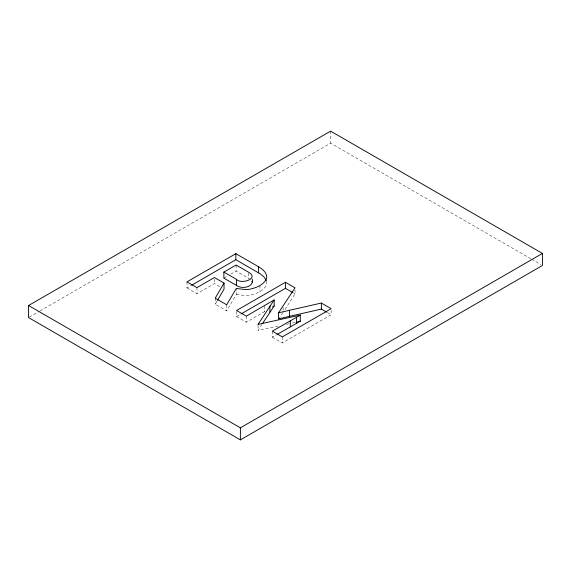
<?xml version="1.0" encoding="UTF-8"?>
<svg xmlns="http://www.w3.org/2000/svg" width="571" height="571" viewBox="0 0 571 571"><rect width="100%" height="100%" fill="white"/><g stroke="black" fill="none" stroke-linecap="round" stroke-linejoin="round"><path stroke-width="0.43" stroke-dasharray="2.85 2.14" d="M217.016 301.153L215.217 304.222L226.68 310.838L236.294 294.515L236.294 288.469M284.993 309.525L295.007 293.865L295.007 289.554M261.932 324.414L258.042 330.431L278.684 325.984M283.095 312.494L280.083 316.798M236.294 294.515L245.716 295.614A17.551 10.135 0 0 0 250.155 295.178C256.136 293.858 262.803 291.331 266.029 285.757A18.779 10.842 0 0 0 266.7 282.588L266.521 281.346M264.887 311.466L246.329 322.187L236.565 316.548L236.565 310.503M29.321 317.126L39.363 311.323M40.141 310.881L330.623 143.171L530.894 258.799M186.974 281.874L186.974 287.92L190.793 285.714M186.974 287.92L196.952 293.68L214.453 283.573L220.349 286.977M223.868 278.134L227.693 275.921M230.755 274.159L236.116 271.061L249.498 278.819M236.565 316.548L240.377 314.343M272.331 331.151L272.331 337.197L276.821 334.599M272.331 337.197L282.302 342.957L331.166 314.742L331.166 310.424M295.393 322.329L291.181 323.286M286.421 324.321L289.861 323.579M531.665 259.241L540.908 264.58M293.53 293.016L295.007 293.865M327.397 312.565L331.166 314.742M330.623 131.13L330.623 143.171M283.095 307.312L283.095 310.767M282.302 336.911L282.302 342.957M264.302 305.763L264.302 311.809M259.926 285.514L259.926 291.56M258.042 325.256L258.042 330.431M248.699 273.145L248.699 278.327M246.329 316.141L246.329 322.187M236.116 265.023L236.116 271.061M226.68 304.8L226.68 310.838M215.217 298.183L215.217 304.222M214.453 279.255L214.453 283.573M196.952 287.634L196.952 293.68"/><path stroke-width="0.86" d="M252.289 279.133C254.016 287.563 241.654 289.397 236.451 285.4L223.868 278.134L223.868 272.089L236.116 265.023L248.699 272.288C259.691 278.748 241.119 284.615 236.451 279.355L223.868 272.089M224.039 283.066L215.217 298.183L226.68 304.8L236.294 288.469L245.716 289.576A17.551 10.135 0 0 0 250.155 289.133C256.136 287.813 262.803 285.286 266.029 279.719A18.779 10.842 0 0 0 266.7 276.542C266.314 271.996 262.225 268.962 258.606 266.807L235.837 253.667L186.974 281.874L196.952 287.634L214.453 277.527L224.039 283.066L224.039 289.112L217.451 300.403M258.178 324.178L274.187 299.896L274.187 305.942L262.403 323.686M279.226 317.933L278.505 318.854L278.505 312.815L295.007 287.827L285.429 282.295L236.565 310.503L246.329 316.141L274.187 299.896M272.481 306.955L274.187 305.942M28.55 305.528L330.623 131.13L542.45 253.431L542.45 265.472L240.377 439.87L28.55 317.569L28.55 305.528L240.377 427.829L542.45 253.431M191.556 285.272L235.837 259.705L260.305 273.902L264.237 277.235L266.35 280.746M241.14 313.9L285.429 288.334L292.795 292.588M299.868 315.399L272.331 331.151L282.302 336.911L331.166 308.697L321.373 303.044L278.505 312.815M277.57 334.171L299.868 321.444M300.275 315.171L300.275 321.216M278.505 318.854L321.373 309.089L326.648 312.137M300.46 315.071L258.042 324.392M300.46 321.109L297.448 321.844M251.989 281.217L252.289 282.153M321.373 303.044L321.373 309.089M296.549 317.255L296.549 323.3M290.304 320.774L290.304 326.819M289.461 310.124L289.461 316.17M285.429 282.295L285.429 288.334M269.912 306.02L269.912 312.059M258.606 266.807L258.606 272.852M240.377 427.829L240.377 439.87M236.451 279.355L236.451 285.4M235.837 253.667L235.837 259.705"/></g></svg>
